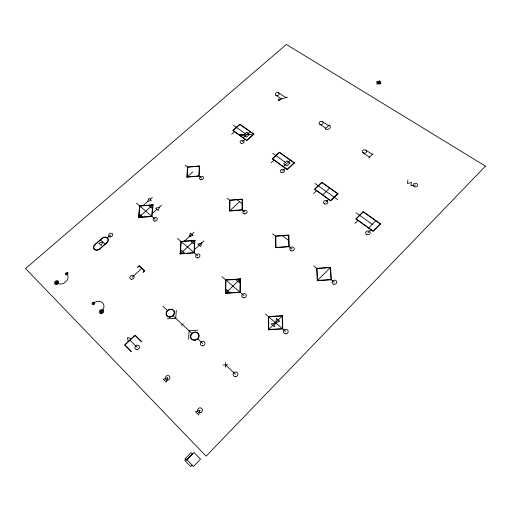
<?xml version="1.0" encoding="UTF-8"?>
<svg xmlns="http://www.w3.org/2000/svg" width="511" height="511" viewBox="0 0 511 511"><rect width="100%" height="100%" fill="white"/><g stroke="black" fill="none" stroke-linecap="round" stroke-linejoin="round"><path stroke-width="0.77" d="M244.948 212.059L242.31 209.989L242.45 199.079L229.739 200.133L227.171 198.121M240.432 278.859L240.247 292.394L225.345 293.384L225.683 279.875L240.432 278.859L239.282 282.66L236.318 280.137L240.432 278.859L225.345 293.384L226.539 289.533L229.49 292.094L225.345 293.384M225.421 367.224L225.53 362.561M242.31 209.989L229.484 211.03L229.739 200.133M194.927 240.298L194.289 252.881L180.115 253.929L180.894 241.364L194.927 240.298L193.707 243.843L190.98 241.518L194.927 240.298L180.115 253.929L181.379 250.339L184.094 252.696L180.115 253.929M201.538 178.02L199.098 176.103L199.609 165.909L187.473 166.995L185.103 165.13M188.668 339.08L189.102 330.789L197.776 330.266M199.098 176.103L186.86 177.176L187.473 166.995M176.269 310.279L175.765 318.289L167.25 318.826M153.006 204.77L151.978 216.504L138.468 217.603L139.624 205.882L153.006 204.77L151.722 208.086L149.206 205.939L153.006 204.77L138.468 217.603L139.79 214.243L142.294 216.415L138.468 217.603M407.899 180.147L407.459 183.494L411.406 182.459L410.972 185.819L415.373 185.071M159.489 207.115L158.218 210.449L155.683 208.296L159.489 207.115L161.642 205.211M147.653 201.481L148.937 198.204L151.435 200.312L147.653 201.481L142.959 205.607M192.047 465.099L190.629 466.569L184.822 460.392L186.24 458.935L193.414 466.517L200.478 459.197L194.033 452.452L186.994 459.702M268.441 329.806L282.513 315.657L282.768 328.95L268.441 329.806L268.332 316.539L282.513 315.657M313.684 265.956L316.673 268.301L317.254 280.743L330.604 267.33L331.326 279.792L334.405 282.206M367.933 232.831L370.929 229.816M368.706 227.861L375.732 220.803M354.941 223.441L357.93 220.471M325.667 202.267L328.63 199.405M368.872 157.848L373.087 153.773M322.735 194.825L329.678 188.157M181.539 325.315L183.245 323.68M313.543 193.503L316.494 190.686M283.407 166.56L290.267 160.218M194.448 249.713L204.03 240.847M282.385 170.974L285.304 168.26M229.484 211.03L239.627 201.679M184.394 241.103L193.937 232.364M271.117 162.824L274.03 160.154M142.946 272.127L144.37 270.83L139.171 266.052L137.753 267.342M143.144 272.312L144.798 270.798L139.209 265.663L137.561 267.164M132.03 277.288L141.994 268.224M242.118 141.86L245.005 139.286M243.242 137.702L250.013 131.678M152.233 213.547L156.947 209.369M231.624 134.272L234.498 131.736M186.86 177.176L192.794 171.932M55.571 283.49L57.577 281.727M65.791 274.509L67.771 272.765M107.425 237.909L110.676 235.054M150.183 199.258L152.323 197.38M279.939 99.466L287.546 97.122M239.787 134.968L243.025 134.374L242.955 135.236L239.787 134.968L251.693 134.355M272.727 233.84L275.512 236.031L288.862 235.015L289.162 246.73L292.03 248.978M289.162 246.73L275.685 247.726L275.512 236.031M316.673 268.301L330.604 267.33M317.254 280.743L331.326 279.792M223.071 365.02L227.88 364.758M131.474 338.461L127.469 337.643L128.184 341.559M278.629 92.81L285.943 97.614M322.53 121.675L328.637 125.687M365.825 150.138L372.391 154.45M275.889 95.225L281.548 98.968M319.752 124.23L325.858 128.261M363.021 152.834L369.574 157.164M233.578 125.367L245.223 133.678M272.836 153.383L285.33 162.3M314.987 183.468L337.662 199.654M356.09 212.812L372.225 224.323M236.88 199.539L242.386 203.832M282.5 235.769L288.689 240.592M136.482 203.18L155.216 219.289M177.496 238.445L197.802 255.896M221.985 276.694L244.066 295.677M265.388 314.01L285.802 331.556M100.488 239.934L105.004 244.13M162.83 306.166L167.467 310.509M173.082 315.772L191.868 333.383M197.751 338.895L202.707 343.545M225.479 364.886L235.533 374.314M141.7 341.635L135.083 335.069L124.55 344.976L131.135 351.638M141.458 341.865L135.045 335.503L125.003 344.951L131.378 351.402M92.523 302.621L94.107 304.211M100.693 310.809L102.302 312.425M130.037 340.217L137.146 347.339M66.781 273.64A6.815 5.397 -35.5 0 1 65.51 281.989A6.815 5.397 -35.5 0 1 56.574 282.609M93.315 303.413A7.013 5.774 -36.6 0 1 102.57 302.819A7.013 5.774 -36.6 0 1 101.497 311.614M242.15 199.354L242.016 209.759L229.79 210.749L230.027 200.363L242.15 199.354M240.113 279.166L239.934 292.12L225.67 293.071L225.99 280.137L240.113 279.166M194.614 240.585L193.995 252.632L180.434 253.635L181.181 241.614L194.614 240.585M199.316 166.171L198.824 175.893L187.16 176.915L187.741 167.206L199.316 166.171M152.693 205.045L151.71 216.274L138.781 217.322L139.886 206.105L152.693 205.045M276.598 318.64L274.401 326.797L271.213 324.038L279.792 321.368L276.598 318.64M199.961 410.288L198.575 414.843L195.451 411.694L199.961 410.288M167.602 377.865L166.171 382.19L163.233 379.226L167.602 377.865M201.839 242.872L200.631 246.436L197.878 244.105L201.839 242.872M190.405 233.22L189.179 236.721L193.113 235.501L190.405 233.22M102.743 242.029L101.306 245.504L98.866 243.223L102.743 242.029M485.45 166.132L206.118 456.163L25.55 268.55L286.352 44.431L485.45 166.132M192.34 453.985L186.17 460.341L184.893 458.987L191.063 452.644L192.34 453.985M380.114 223.914L373.087 231.004L356.237 218.9L363.238 211.95L380.114 223.914M380.567 223.882L373.119 231.394L355.79 218.932L363.206 211.573L380.567 223.882M337.611 193.784L330.655 200.51L314.929 189.211L321.853 182.612L337.611 193.784M338.046 193.746L330.674 200.88L314.495 189.249L321.834 182.255L338.046 193.746M294.068 162.913L287.201 169.288L272.58 158.78L279.421 152.527L294.068 162.913M294.483 162.875L287.208 169.626L272.171 158.819L279.415 152.195L294.483 162.875M380.919 83.267L379.986 84.13L376.505 82.047L377.431 81.192L380.919 83.267M329.333 125.048L325.162 128.906A3.117 2.44 -8.2 0 0 329.55 128.497A3.117 2.44 -8.2 0 0 329.333 125.048M289.941 163.003L286.773 165.934L283.746 163.763L286.907 160.844L289.941 163.003M379.584 80.968L376.684 83.657L377.827 84.347L380.733 81.651L379.584 80.968M253.552 134.195L246.781 140.238L233.157 130.452L239.902 124.512L253.552 134.195M253.954 134.157L246.775 140.563L232.761 130.49L239.902 124.199L253.954 134.157M246.781 132.292L243.664 135.064L246.481 137.082L249.604 134.304L246.781 132.292M106.639 242.693L99.677 248.825A3.826 3.047 -31.4 0 1 94.567 249.221A3.826 3.047 -31.4 0 1 95.174 244.597L102.117 238.503A3.807 3.034 -30.6 0 1 107.208 238.113A3.807 3.034 -30.6 0 1 106.639 242.693M106.825 242.859L99.856 248.998A4.133 3.296 -31.4 0 1 94.337 249.425A4.133 3.296 -31.4 0 1 94.989 244.43L101.938 238.337A4.114 3.277 -30.6 0 1 107.431 237.915A4.114 3.277 -30.6 0 1 106.825 242.859M288.555 235.309L275.831 236.274L275.997 247.426L288.836 246.474L288.555 235.309M330.291 267.643L317.012 268.569L317.574 280.424L330.981 279.517L330.291 267.643M282.187 315.99L268.665 316.826L268.773 329.474L282.423 328.656L282.187 315.99M276.56 95.487A1.974 1.495 -12.1 0 0 279.191 93.609A1.974 1.495 -12.1 0 0 276.029 92.957A1.974 1.495 -12.1 0 0 276.56 95.487M320.333 124.48A2.057 1.603 -8.8 0 0 323.176 122.64A2.057 1.603 -8.8 0 0 319.918 121.733A2.057 1.603 -8.8 0 0 320.333 124.48M363.366 153.006A2.146 1.712 -4.7 0 0 366.566 151.416A2.146 1.712 -4.7 0 0 363.347 150.042A2.146 1.712 -4.7 0 0 363.366 153.006M414.178 186.63A2.255 1.833 1 0 0 417.628 185.148A2.255 1.833 1 0 0 414.306 183.449A2.255 1.833 1 0 0 414.178 186.63M241.492 143.463A2.038 1.597 -15.5 0 0 244.092 141.33A2.038 1.597 -15.5 0 0 240.783 140.787A2.038 1.597 -15.5 0 0 241.492 143.463M281.638 172.648A2.114 1.718 -12.4 0 0 284.455 170.546A2.114 1.718 -12.4 0 0 281.056 169.735A2.114 1.718 -12.4 0 0 281.638 172.648M324.664 203.953A2.204 1.84 -7.8 0 0 327.858 202.094A2.204 1.84 -7.8 0 0 324.479 200.772A2.204 1.84 -7.8 0 0 324.664 203.953M366.802 234.549A2.293 1.961 -2 0 0 370.226 232.799A2.293 1.961 -2 0 0 366.77 231.157A2.293 1.961 -2 0 0 366.802 234.549M200.976 179.725A2.082 1.667 -20 0 0 203.512 177.368A2.082 1.667 -20 0 0 200.114 176.972A2.082 1.667 -20 0 0 200.976 179.725M244.284 213.866A2.165 1.808 -17.2 0 0 247.043 211.503A2.165 1.808 -17.2 0 0 243.523 210.826A2.165 1.808 -17.2 0 0 244.284 213.866M291.251 250.869A2.261 1.961 -12.4 0 0 294.247 248.531A2.261 1.961 -12.4 0 0 290.593 247.535A2.261 1.961 -12.4 0 0 291.251 250.869M333.344 284.103A2.351 2.101 -5.4 0 0 336.749 282.046A2.351 2.101 -5.4 0 0 333.121 280.475A2.351 2.101 -5.4 0 0 333.344 284.103M154.871 221.116A2.146 1.737 -25.8 0 0 157.164 218.382A2.146 1.737 -25.8 0 0 153.613 218.376A2.146 1.737 -25.8 0 0 154.871 221.116M197.348 257.851A2.229 1.891 -24.6 0 0 199.865 255.066A2.229 1.891 -24.6 0 0 196.179 254.785A2.229 1.891 -24.6 0 0 197.348 257.851M243.511 297.76A2.319 2.063 -22.1 0 0 246.27 294.943A2.319 2.063 -22.1 0 0 242.431 294.349A2.319 2.063 -22.1 0 0 243.511 297.76M285.125 333.734A2.402 2.223 -16.9 0 0 288.127 330.943A2.402 2.223 -16.9 0 0 284.161 330.004A2.402 2.223 -16.9 0 0 285.125 333.734M110.408 236.9A2.172 1.731 -29.8 0 0 112.586 234.032A2.172 1.731 -29.8 0 0 109.028 234.236A2.172 1.731 -29.8 0 0 110.408 236.9M131.787 279.281A2.261 1.878 -31.9 0 0 134.01 276.208A2.261 1.878 -31.9 0 0 130.292 276.394A2.261 1.878 -31.9 0 0 131.787 279.281M202.726 345.775A2.408 2.159 -33.7 0 0 204.719 342.223A2.408 2.159 -33.7 0 0 200.67 342.645A2.408 2.159 -33.7 0 0 202.726 345.775M235.616 376.671A2.478 2.3 -35.4 0 0 237.589 372.934A2.478 2.3 -35.4 0 0 233.399 373.356A2.478 2.3 -35.4 0 0 235.616 376.671M56.517 284.544A2.268 1.795 -36 0 0 58.439 281.312A2.268 1.795 -36 0 0 54.773 281.976A2.268 1.795 -36 0 0 56.517 284.544M101.517 313.671A2.338 1.929 -36.8 0 0 103.394 310.26A2.338 1.929 -36.8 0 0 99.588 310.931A2.338 1.929 -36.8 0 0 101.517 313.671M137.223 349.53A2.414 2.082 -39.2 0 0 139.088 345.909A2.414 2.082 -39.2 0 0 135.128 346.599A2.414 2.082 -39.2 0 0 137.223 349.53M167.902 380.133A2.485 2.21 -42.2 0 0 169.486 376.243A2.485 2.21 -42.2 0 0 165.423 377.22A2.485 2.21 -42.2 0 0 167.902 380.133M200.497 412.639A2.561 2.351 -47.3 0 0 201.762 408.468A2.561 2.351 -47.3 0 0 197.616 409.765A2.561 2.351 -47.3 0 0 200.497 412.639M278.77 100.399A0.901 0.683 -12 0 0 279.964 99.543A0.901 0.683 -12 0 0 278.527 99.243A0.901 0.683 -12 0 0 278.77 100.399M194.825 339.975A4.171 3.711 -33.4 0 0 198.287 333.849A4.171 3.711 -33.4 0 0 191.293 334.603A4.171 3.711 -33.4 0 0 194.825 339.975M194.825 340.288A4.51 4.011 -33.4 0 0 198.568 333.67A4.51 4.011 -33.4 0 0 191.012 334.481A4.51 4.011 -33.4 0 0 194.825 340.288M169.914 317.146A4.414 3.82 -32.7 0 0 174.117 310.988A4.414 3.82 -32.7 0 0 166.784 311.308A4.414 3.82 -32.7 0 0 169.914 317.146M169.939 316.846A4.082 3.539 -32.7 0 0 173.829 311.148A4.082 3.539 -32.7 0 0 167.046 311.448A4.082 3.539 -32.7 0 0 169.939 316.846M56.536 283.752A1.335 1.054 -36 0 0 57.673 281.848A1.335 1.054 -36 0 0 55.514 282.232A1.335 1.054 -36 0 0 56.536 283.752M66.756 274.765A1.322 1.048 -34.9 0 0 67.874 272.887A1.322 1.048 -34.9 0 0 65.721 273.27A1.322 1.048 -34.9 0 0 66.756 274.765M101.453 312.834A1.373 1.137 -36.8 0 0 102.641 310.854A1.373 1.137 -36.8 0 0 100.399 311.167A1.373 1.137 -36.8 0 0 101.453 312.834M93.264 304.613A1.367 1.118 -36.4 0 0 94.452 302.659A1.367 1.118 -36.4 0 0 92.229 302.972A1.367 1.118 -36.4 0 0 93.264 304.613"/></g></svg>
